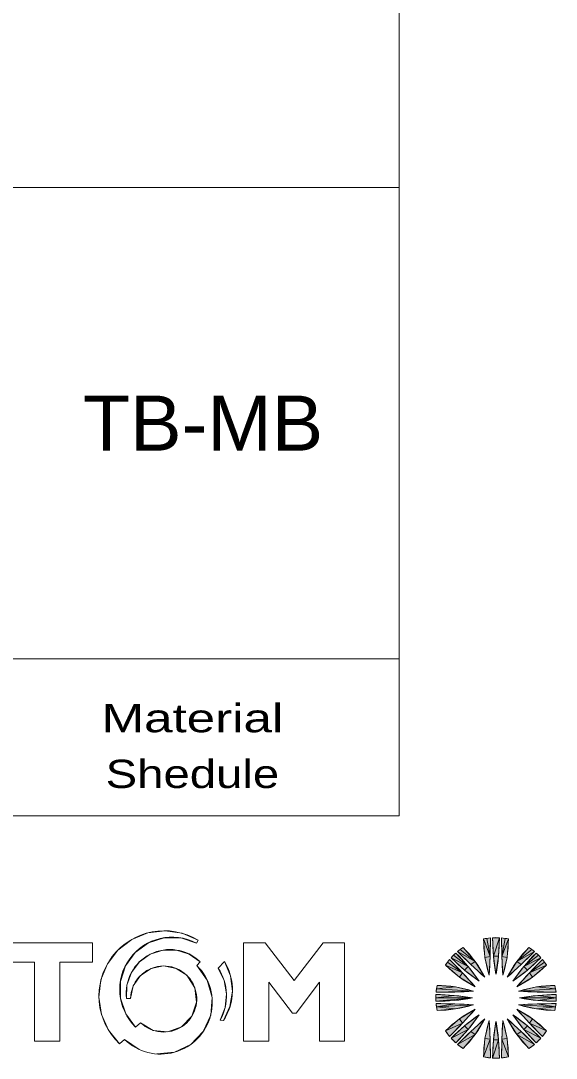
# Model space of a CAD drawing. Extents: x -26 to 2005, y -56 to 785.
# Drawn here: x 1775.8 to 1809.9, y 106.4 to 172.5 of the extents above; entities that cross this region are included whole.
import ezdxf
from ezdxf.enums import TextEntityAlignment as Align

# ---------------------------------------------------------------- set-up
doc = ezdxf.new("R2010")
doc.units = 0
doc.layers.add('1', color=7, linetype='Continuous', lineweight=13)
doc.layers.add('21', color=7, linetype='Continuous', lineweight=13)

msp = doc.modelspace()

# ---------------------------------------------------------------- hatches: boundary and pattern name
at = {"layer": '1'}
for points in [[(1805.476, 114.077), (1805.262, 114.038), (1805.674, 112.913)], [(1805.262, 114.038), (1805.348, 112.867), (1805.674, 112.913)], [(1805.692, 114.103), (1805.476, 114.077), (1805.674, 112.913)], [(1806.051, 114.12), (1805.837, 114.114), (1806.266, 114.114)], [(1805.837, 114.114), (1805.89, 112.946), (1806.266, 114.114)], [(1806.266, 114.114), (1805.89, 112.946), (1806.212, 112.946)], [(1806.41, 114.103), (1806.428, 112.913), (1806.626, 114.077)], [(1806.626, 114.077), (1806.428, 112.913), (1806.841, 114.038)], [(1806.841, 114.038), (1806.428, 112.913), (1806.754, 112.867)], [(1803.336, 112.995), (1804.28, 112.279), (1803.189, 112.839)], [(1803.492, 113.143), (1804.28, 112.279), (1803.336, 112.995)], [(1803.774, 113.371), (1804.719, 112.606), (1803.602, 113.237)], [(1803.602, 113.237), (1804.719, 112.606), (1804.456, 112.409)], [(1803.952, 113.496), (1804.719, 112.606), (1803.774, 113.371)], [(1808.15, 113.496), (1807.383, 112.606), (1808.329, 113.371)], [(1808.329, 113.371), (1807.383, 112.606), (1808.5, 113.237)], [(1808.5, 113.237), (1807.383, 112.606), (1807.646, 112.409)], [(1808.61, 113.143), (1807.822, 112.279), (1808.766, 112.995)], [(1808.766, 112.995), (1807.822, 112.279), (1808.913, 112.839)], [(1802.96, 112.558), (1803.923, 111.876), (1802.836, 112.379)], [(1802.836, 112.379), (1803.923, 111.876), (1803.725, 111.612)], [(1803.094, 112.73), (1803.923, 111.876), (1802.96, 112.558)], [(1803.189, 112.839), (1804.28, 112.279), (1804.053, 112.051)], [(1804.719, 112.606), (1805.334, 111.606), (1804.456, 112.409)], [(1805.674, 112.913), (1805.348, 112.867), (1805.62, 111.725)], [(1805.89, 112.946), (1806.051, 111.788), (1806.212, 112.946)], [(1806.428, 112.913), (1806.482, 111.725), (1806.754, 112.867)], [(1807.383, 112.606), (1806.768, 111.606), (1807.646, 112.409)], [(1808.913, 112.839), (1807.822, 112.279), (1808.049, 112.051)], [(1809.008, 112.73), (1808.179, 111.876), (1809.142, 112.558)], [(1809.142, 112.558), (1808.179, 111.876), (1809.266, 112.379)], [(1809.266, 112.379), (1808.179, 111.876), (1808.377, 111.612)], [(1803.923, 111.876), (1804.725, 110.997), (1803.725, 111.612)], [(1804.28, 112.279), (1804.985, 111.346), (1804.053, 112.051)], [(1807.822, 112.279), (1807.117, 111.346), (1808.049, 112.051)], [(1808.179, 111.876), (1807.377, 110.997), (1808.377, 111.612)], [(1802.294, 111.07), (1803.465, 110.983), (1802.255, 110.856)], [(1809.808, 111.07), (1808.637, 110.983), (1809.847, 110.856)], [(1802.218, 110.495), (1803.386, 110.441), (1802.212, 110.281)], [(1803.386, 110.441), (1804.544, 110.281), (1802.212, 110.281)], [(1802.255, 110.856), (1804.607, 110.711), (1802.229, 110.639)], [(1804.607, 110.711), (1803.418, 110.657), (1802.229, 110.639)], [(1803.465, 110.983), (1804.607, 110.711), (1802.255, 110.856)], [(1808.637, 110.983), (1807.495, 110.711), (1809.847, 110.856)], [(1809.847, 110.856), (1807.495, 110.711), (1809.874, 110.639)], [(1807.495, 110.711), (1808.684, 110.657), (1809.874, 110.639)], [(1808.716, 110.441), (1807.558, 110.281), (1809.89, 110.281)], [(1809.884, 110.495), (1808.716, 110.441), (1809.89, 110.281)], [(1802.212, 110.281), (1804.544, 110.281), (1802.218, 110.066)], [(1804.544, 110.281), (1803.386, 110.12), (1802.218, 110.066)], [(1802.229, 109.922), (1803.418, 109.904), (1802.255, 109.706)], [(1803.418, 109.904), (1804.607, 109.85), (1802.255, 109.706)], [(1804.607, 109.85), (1803.465, 109.578), (1802.255, 109.706)], [(1802.255, 109.706), (1803.465, 109.578), (1802.294, 109.491)], [(1808.684, 109.904), (1807.495, 109.85), (1809.847, 109.706)], [(1807.495, 109.85), (1808.637, 109.578), (1809.847, 109.706)], [(1807.558, 110.281), (1808.716, 110.12), (1809.89, 110.281)], [(1809.847, 109.706), (1808.637, 109.578), (1809.808, 109.491)], [(1809.874, 109.922), (1808.684, 109.904), (1809.847, 109.706)], [(1809.89, 110.281), (1808.716, 110.12), (1809.884, 110.066)], [(1804.725, 109.564), (1803.923, 108.685), (1803.725, 108.949)], [(1804.985, 109.215), (1804.28, 108.282), (1804.053, 108.51)], [(1807.117, 109.215), (1807.822, 108.282), (1808.049, 108.51)], [(1807.377, 109.564), (1808.179, 108.685), (1808.377, 108.949)], [(1803.725, 108.949), (1803.923, 108.685), (1802.836, 108.182)], [(1803.923, 108.685), (1803.094, 107.831), (1802.836, 108.182)], [(1804.053, 108.51), (1804.28, 108.282), (1803.189, 107.722)], [(1805.334, 108.955), (1804.719, 107.955), (1804.456, 108.152)], [(1805.62, 108.836), (1805.348, 107.694), (1805.674, 107.648)], [(1806.051, 108.773), (1805.89, 107.615), (1806.212, 107.615)], [(1806.482, 108.836), (1806.428, 107.648), (1806.754, 107.694)], [(1806.768, 108.955), (1807.383, 107.955), (1807.646, 108.152)], [(1808.049, 108.51), (1807.822, 108.282), (1808.913, 107.722)], [(1808.377, 108.949), (1808.179, 108.685), (1809.266, 108.182)], [(1808.179, 108.685), (1809.008, 107.831), (1809.266, 108.182)], [(1802.836, 108.182), (1803.094, 107.831), (1802.96, 108.003)], [(1804.28, 108.282), (1803.492, 107.418), (1803.189, 107.722)], [(1803.189, 107.722), (1803.492, 107.418), (1803.336, 107.566)], [(1804.456, 108.152), (1804.719, 107.955), (1803.602, 107.324)], [(1804.719, 107.955), (1803.952, 107.066), (1803.602, 107.324)], [(1805.348, 107.694), (1805.262, 106.523), (1805.674, 107.648)], [(1806.754, 107.694), (1806.428, 107.648), (1806.841, 106.523)], [(1807.646, 108.152), (1807.383, 107.955), (1808.5, 107.324)], [(1807.383, 107.955), (1808.15, 107.066), (1808.5, 107.324)], [(1807.822, 108.282), (1808.61, 107.418), (1808.913, 107.722)], [(1808.913, 107.722), (1808.61, 107.418), (1808.766, 107.566)], [(1809.266, 108.182), (1809.008, 107.831), (1809.142, 108.003)], [(1803.602, 107.324), (1803.952, 107.066), (1803.774, 107.19)], [(1805.674, 107.648), (1805.262, 106.523), (1805.692, 106.458)], [(1806.212, 107.615), (1805.837, 106.447), (1806.266, 106.447)], [(1805.89, 107.615), (1805.837, 106.447), (1806.212, 107.615)], [(1806.428, 107.648), (1806.41, 106.458), (1806.841, 106.523)], [(1808.5, 107.324), (1808.15, 107.066), (1808.329, 107.19)], [(1805.262, 106.523), (1805.476, 106.485), (1805.692, 106.458)], [(1806.266, 106.447), (1805.837, 106.447), (1806.051, 106.441)], [(1806.841, 106.523), (1806.41, 106.458), (1806.626, 106.485)]]:
    msp.add_hatch(color=256, dxfattribs=at).paths.add_polyline_path(points)

# ---------------------------------------------------------------- linework, layer by layer
for points in [[(1805.476, 114.077), (1805.262, 114.038), (1805.674, 112.913)], [(1805.262, 114.038), (1805.348, 112.867), (1805.674, 112.913)], [(1805.692, 114.103), (1805.476, 114.077), (1805.674, 112.913)], [(1806.051, 114.12), (1805.837, 114.114), (1806.266, 114.114)], [(1805.837, 114.114), (1805.89, 112.946), (1806.266, 114.114)], [(1806.266, 114.114), (1805.89, 112.946), (1806.212, 112.946)], [(1806.41, 114.103), (1806.428, 112.913), (1806.626, 114.077)], [(1806.626, 114.077), (1806.428, 112.913), (1806.841, 114.038)], [(1806.841, 114.038), (1806.428, 112.913), (1806.754, 112.867)], [(1803.336, 112.995), (1804.28, 112.279), (1803.189, 112.839)], [(1803.492, 113.143), (1804.28, 112.279), (1803.336, 112.995)], [(1803.774, 113.371), (1804.719, 112.606), (1803.602, 113.237)], [(1803.602, 113.237), (1804.719, 112.606), (1804.456, 112.409)], [(1803.952, 113.496), (1804.719, 112.606), (1803.774, 113.371)], [(1808.15, 113.496), (1807.383, 112.606), (1808.329, 113.371)], [(1808.329, 113.371), (1807.383, 112.606), (1808.5, 113.237)], [(1808.5, 113.237), (1807.383, 112.606), (1807.646, 112.409)], [(1808.61, 113.143), (1807.822, 112.279), (1808.766, 112.995)], [(1808.766, 112.995), (1807.822, 112.279), (1808.913, 112.839)], [(1802.96, 112.558), (1803.923, 111.876), (1802.836, 112.379)], [(1802.836, 112.379), (1803.923, 111.876), (1803.725, 111.612)], [(1803.094, 112.73), (1803.923, 111.876), (1802.96, 112.558)], [(1803.189, 112.839), (1804.28, 112.279), (1804.053, 112.051)], [(1804.719, 112.606), (1805.334, 111.606), (1804.456, 112.409)], [(1805.674, 112.913), (1805.348, 112.867), (1805.62, 111.725)], [(1805.89, 112.946), (1806.051, 111.788), (1806.212, 112.946)], [(1806.428, 112.913), (1806.482, 111.725), (1806.754, 112.867)], [(1807.383, 112.606), (1806.768, 111.606), (1807.646, 112.409)], [(1808.913, 112.839), (1807.822, 112.279), (1808.049, 112.051)], [(1809.008, 112.73), (1808.179, 111.876), (1809.142, 112.558)], [(1809.142, 112.558), (1808.179, 111.876), (1809.266, 112.379)], [(1809.266, 112.379), (1808.179, 111.876), (1808.377, 111.612)], [(1803.923, 111.876), (1804.725, 110.997), (1803.725, 111.612)], [(1804.28, 112.279), (1804.985, 111.346), (1804.053, 112.051)], [(1807.822, 112.279), (1807.117, 111.346), (1808.049, 112.051)], [(1808.179, 111.876), (1807.377, 110.997), (1808.377, 111.612)], [(1802.294, 111.07), (1803.465, 110.983), (1802.255, 110.856)], [(1809.808, 111.07), (1808.637, 110.983), (1809.847, 110.856)], [(1802.218, 110.495), (1803.386, 110.441), (1802.212, 110.281)], [(1803.386, 110.441), (1804.544, 110.281), (1802.212, 110.281)], [(1802.255, 110.856), (1804.607, 110.711), (1802.229, 110.639)], [(1804.607, 110.711), (1803.418, 110.657), (1802.229, 110.639)], [(1803.465, 110.983), (1804.607, 110.711), (1802.255, 110.856)], [(1808.637, 110.983), (1807.495, 110.711), (1809.847, 110.856)], [(1809.847, 110.856), (1807.495, 110.711), (1809.874, 110.639)], [(1807.495, 110.711), (1808.684, 110.657), (1809.874, 110.639)], [(1808.716, 110.441), (1807.558, 110.281), (1809.89, 110.281)], [(1809.884, 110.495), (1808.716, 110.441), (1809.89, 110.281)], [(1802.212, 110.281), (1804.544, 110.281), (1802.218, 110.066)], [(1804.544, 110.281), (1803.386, 110.12), (1802.218, 110.066)], [(1802.229, 109.922), (1803.418, 109.904), (1802.255, 109.706)], [(1803.418, 109.904), (1804.607, 109.85), (1802.255, 109.706)], [(1804.607, 109.85), (1803.465, 109.578), (1802.255, 109.706)], [(1802.255, 109.706), (1803.465, 109.578), (1802.294, 109.491)], [(1808.684, 109.904), (1807.495, 109.85), (1809.847, 109.706)], [(1807.495, 109.85), (1808.637, 109.578), (1809.847, 109.706)], [(1807.558, 110.281), (1808.716, 110.12), (1809.89, 110.281)], [(1809.847, 109.706), (1808.637, 109.578), (1809.808, 109.491)], [(1809.874, 109.922), (1808.684, 109.904), (1809.847, 109.706)], [(1809.89, 110.281), (1808.716, 110.12), (1809.884, 110.066)], [(1804.725, 109.564), (1803.923, 108.685), (1803.725, 108.949)], [(1804.985, 109.215), (1804.28, 108.282), (1804.053, 108.51)], [(1807.117, 109.215), (1807.822, 108.282), (1808.049, 108.51)], [(1807.377, 109.564), (1808.179, 108.685), (1808.377, 108.949)], [(1803.725, 108.949), (1803.923, 108.685), (1802.836, 108.182)], [(1803.923, 108.685), (1803.094, 107.831), (1802.836, 108.182)], [(1804.053, 108.51), (1804.28, 108.282), (1803.189, 107.722)], [(1805.334, 108.955), (1804.719, 107.955), (1804.456, 108.152)], [(1805.62, 108.836), (1805.348, 107.694), (1805.674, 107.648)], [(1806.051, 108.773), (1805.89, 107.615), (1806.212, 107.615)], [(1806.482, 108.836), (1806.428, 107.648), (1806.754, 107.694)], [(1806.768, 108.955), (1807.383, 107.955), (1807.646, 108.152)], [(1808.049, 108.51), (1807.822, 108.282), (1808.913, 107.722)], [(1808.377, 108.949), (1808.179, 108.685), (1809.266, 108.182)], [(1808.179, 108.685), (1809.008, 107.831), (1809.266, 108.182)], [(1802.836, 108.182), (1803.094, 107.831), (1802.96, 108.003)], [(1804.28, 108.282), (1803.492, 107.418), (1803.189, 107.722)], [(1803.189, 107.722), (1803.492, 107.418), (1803.336, 107.566)], [(1804.456, 108.152), (1804.719, 107.955), (1803.602, 107.324)], [(1804.719, 107.955), (1803.952, 107.066), (1803.602, 107.324)], [(1805.348, 107.694), (1805.262, 106.523), (1805.674, 107.648)], [(1806.754, 107.694), (1806.428, 107.648), (1806.841, 106.523)], [(1807.646, 108.152), (1807.383, 107.955), (1808.5, 107.324)], [(1807.383, 107.955), (1808.15, 107.066), (1808.5, 107.324)], [(1807.822, 108.282), (1808.61, 107.418), (1808.913, 107.722)], [(1808.913, 107.722), (1808.61, 107.418), (1808.766, 107.566)], [(1809.266, 108.182), (1809.008, 107.831), (1809.142, 108.003)], [(1803.602, 107.324), (1803.952, 107.066), (1803.774, 107.19)], [(1805.674, 107.648), (1805.262, 106.523), (1805.692, 106.458)], [(1806.212, 107.615), (1805.837, 106.447), (1806.266, 106.447)], [(1805.89, 107.615), (1805.837, 106.447), (1806.212, 107.615)], [(1806.428, 107.648), (1806.41, 106.458), (1806.841, 106.523)], [(1808.5, 107.324), (1808.15, 107.066), (1808.329, 107.19)], [(1805.262, 106.523), (1805.476, 106.485), (1805.692, 106.458)], [(1806.266, 106.447), (1805.837, 106.447), (1806.051, 106.441)], [(1806.841, 106.523), (1806.41, 106.458), (1806.626, 106.485)]]:
    msp.add_lwpolyline(points, close=True, dxfattribs=at)
for centre, radius, start, end in [((1806.051, 110.281), 3.839, 95.36257, 101.86506), ((1812.596, 113.991), 7.334, 179.63531, 198), ((1766.246, 114.103), 39.446, 356.54338, 0), ((1806.051, 110.281), 3.839, 86.79651, 93.20349), ((1818.555, 114.114), 12.719, 180, 190.53875), ((1793.547, 114.114), 12.719, 349.46125, 0), ((1845.856, 114.103), 39.446, 180, 183.45663), ((1806.051, 110.281), 3.839, 78.13494, 84.63743), ((1799.506, 113.991), 7.334, 342, 0.36469), ((1806.051, 110.281), 3.839, 131.79651, 138.20349), ((1794.498, 104.149), 12.719, 34.46125, 45), ((1806.051, 110.281), 3.839, 123.13494, 129.63743), ((1831.495, 141.13), 39.446, 225, 228.45663), ((1798.799, 108.276), 7.334, 27, 45.36469), ((1813.303, 108.276), 7.334, 134.63531, 153), ((1780.608, 141.13), 39.446, 311.54338, 315), ((1817.604, 104.149), 12.719, 135, 145.53875), ((1806.051, 110.281), 3.839, 50.36257, 56.86506), ((1806.051, 110.281), 3.839, 41.79651, 48.20349), ((1806.051, 110.281), 3.839, 140.36257, 146.86506), ((1808.055, 117.532), 7.334, 224.63531, 243), ((1775.202, 84.837), 39.446, 41.54337, 45), ((1812.182, 121.833), 12.719, 225, 235.53875), ((1799.92, 121.833), 12.719, 304.46125, 315), ((1836.9, 84.837), 39.446, 135, 138.45663), ((1804.047, 117.532), 7.334, 297, 315.36469), ((1806.051, 110.281), 3.839, 33.13494, 39.63743), ((1806.051, 110.281), 3.839, 168.13494, 174.63743), ((1802.34, 103.736), 7.334, 72, 90.36469), ((1809.762, 103.736), 7.334, 89.63531, 108), ((1806.051, 110.281), 3.839, 5.36257, 11.86506), ((1806.051, 110.281), 3.839, 176.79651, 183.20349), ((1802.218, 97.776), 12.719, 79.46125, 90), ((1802.229, 150.086), 39.446, 270, 273.45662), ((1809.874, 150.086), 39.446, 266.54338, 270), ((1809.884, 97.776), 12.719, 90, 100.53875), ((1806.051, 110.281), 3.839, 356.79651, 3.20349), ((1802.218, 122.785), 12.719, 270, 280.53875), ((1806.051, 110.281), 3.839, 185.36257, 191.86506), ((1802.229, 70.475), 39.446, 86.54337, 90), ((1802.34, 116.825), 7.334, 269.63531, 288), ((1809.874, 70.475), 39.446, 90, 93.45663), ((1809.762, 116.825), 7.334, 252, 270.36469), ((1809.884, 122.785), 12.719, 259.46125, 270), ((1806.051, 110.281), 3.839, 348.13494, 354.63743), ((1808.055, 103.029), 7.334, 117, 135.36469), ((1775.202, 135.724), 39.446, 315, 318.45662), ((1812.182, 98.728), 12.719, 124.46125, 135), ((1794.498, 116.412), 12.719, 315, 325.53875), ((1799.92, 98.728), 12.719, 45, 55.53875), ((1817.604, 116.412), 12.719, 214.46125, 225), ((1836.9, 135.724), 39.446, 221.54337, 225), ((1804.047, 103.029), 7.334, 44.63531, 63), ((1831.495, 79.431), 39.446, 131.54337, 135), ((1798.799, 112.285), 7.334, 314.63531, 333), ((1812.596, 106.57), 7.334, 162, 180.36469), ((1766.246, 106.458), 39.446, 0, 3.45662), ((1818.555, 106.447), 12.719, 169.46125, 180), ((1793.547, 106.447), 12.719, 0, 10.53875), ((1845.856, 106.458), 39.446, 176.54337, 180), ((1799.506, 106.57), 7.334, 359.63531, 18), ((1780.608, 79.431), 39.446, 45, 48.45663), ((1813.303, 112.285), 7.334, 207, 225.36469), ((1806.051, 110.281), 3.839, 213.13494, 219.63743), ((1806.051, 110.281), 3.839, 221.79651, 228.20349), ((1806.051, 110.281), 3.839, 311.79651, 318.20349), ((1806.051, 110.281), 3.839, 320.36257, 326.86506), ((1806.051, 110.281), 3.839, 230.36257, 236.86506), ((1806.051, 110.281), 3.839, 303.13494, 309.63743), ((1806.051, 110.281), 3.839, 258.13494, 264.63743), ((1806.051, 110.281), 3.839, 266.79651, 273.20349), ((1806.051, 110.281), 3.839, 275.36257, 281.86506)]:
    msp.add_arc(centre, radius, start, end, dxfattribs=at)
at = {"layer": '21'}
for p, q in [((1799.888, 121.886), (1799.888, 551.886)), ((1542.388, 161.886), (1799.888, 161.886)), ((1542.388, 131.886), (1799.888, 131.886)), ((1542.388, 121.886), (1799.888, 121.886)), ((1782.842, 114.006), (1783.866, 114.425)), ((1783.866, 114.425), (1784.964, 114.559)), ((1784.964, 114.559), (1786.059, 114.399)), ((1786.059, 114.399), (1787.072, 113.957)), ((1780.347, 112.557), (1780.347, 113.782)), ((1781.965, 113.333), (1782.842, 114.006)), ((1786.972, 113.767), (1787.072, 113.957)), ((1796.406, 107.528), (1796.406, 113.791)), ((1781.297, 112.451), (1781.965, 113.333)), ((1783.334, 112.577), (1784.028, 113.071)), ((1784.028, 113.071), (1784.839, 113.331)), ((1784.839, 113.331), (1785.69, 113.334)), ((1785.69, 113.334), (1786.503, 113.079)), ((1786.503, 113.079), (1787.2, 112.591)), ((1774.603, 112.557), (1776.658, 112.557)), ((1776.658, 107.528), (1776.658, 112.557)), ((1778.263, 112.557), (1780.347, 112.557)), ((1778.263, 107.528), (1778.263, 112.557)), ((1780.884, 111.425), (1781.297, 112.451)), ((1782.822, 111.897), (1783.334, 112.577)), ((1786.988, 112.346), (1787.2, 112.591)), ((1786.988, 112.346), (1787.2, 112.591)), ((1786.988, 112.346), (1787.654, 111.416)), ((1788.355, 112.188), (1788.752, 112.593)), ((1788.355, 112.188), (1788.752, 112.593)), ((1788.752, 112.593), (1789.139, 111.687)), ((1782.539, 111.094), (1782.822, 111.897)), ((1789.139, 111.687), (1789.259, 110.708)), ((1780.757, 110.326), (1780.884, 111.425)), ((1782.118, 111.327), (1782.126, 110.273)), ((1782.513, 110.243), (1782.539, 111.094)), ((1787.654, 111.416), (1787.961, 110.315)), ((1791.574, 111.283), (1793.095, 109.307)), ((1791.574, 107.528), (1791.574, 111.283)), ((1793.313, 109.307), (1794.814, 111.283)), ((1794.814, 107.528), (1794.814, 111.283)), ((1788.792, 109.674), (1788.875, 110.541)), ((1782.126, 110.273), (1782.462, 109.274)), ((1782.513, 110.243), (1782.774, 110.256)), ((1786.678, 109.116), (1786.976, 110.005)), ((1782.462, 109.274), (1783.093, 108.431)), ((1786.024, 108.445), (1786.678, 109.116)), ((1788.481, 108.86), (1788.792, 109.674)), ((1793.095, 109.307), (1793.313, 109.307)), ((1783.093, 108.431), (1783.41, 108.705)), ((1783.093, 108.431), (1783.41, 108.705)), ((1783.41, 108.705), (1784.21, 108.217)), ((1785.143, 108.124), (1786.024, 108.445)), ((1788.481, 108.86), (1788.684, 108.843)), ((1784.21, 108.217), (1785.143, 108.124)), ((1776.658, 107.528), (1778.263, 107.528)), ((1782.072, 107.365), (1782.382, 107.643)), ((1789.964, 107.528), (1791.574, 107.528)), ((1794.814, 107.528), (1796.406, 107.528))]:
    msp.add_line(p, q, dxfattribs=at)
for points in [[(1774.603, 112.557), (1774.603, 113.782), (1780.347, 113.782)], [(1782.118, 111.327), (1782.44, 112.331), (1783.06, 113.184), (1783.915, 113.8), (1784.92, 114.118), (1785.974, 114.107), (1786.972, 113.767), (1787.072, 113.957)], [(1789.964, 107.528), (1789.964, 113.791), (1791.355, 113.791), (1793.192, 111.402), (1795.033, 113.791), (1796.406, 113.791)], [(1782.513, 110.243), (1782.774, 110.256), (1782.946, 111.048), (1783.404, 111.716), (1784.081, 112.162), (1784.876, 112.32), (1785.671, 112.165), (1786.35, 111.722), (1786.859, 110.935), (1786.976, 110.005)], [(1788.355, 112.188), (1788.726, 111.4), (1788.875, 110.541)], [(1788.684, 108.843), (1789.104, 109.735), (1789.259, 110.708)], [(1780.757, 110.326), (1780.923, 109.233), (1781.372, 108.222), (1782.072, 107.365), (1782.382, 107.643), (1783.326, 106.997)], [(1784.433, 106.712), (1785.57, 106.824), (1786.601, 107.318), (1787.401, 108.134), (1787.873, 109.175), (1787.961, 110.315)]]:
    msp.add_lwpolyline(points, dxfattribs=at)
for centre, radius, start, end in [((1784.915, 110.401), 4.159, 58.75598, 226.87988), ((1785.411, 110.823), 3.331, 62.07199, 225.91341), ((1785.274, 110.583), 2.782, 46.19202, 187.01944), ((1784.685, 109.994), 3.291, 225.59736, 45.60878), ((1784.88, 110.214), 2.106, 225.74332, 178.85624), ((1785.741, 110.772), 3.519, 326.76232, 31.1724), ((1785.619, 110.417), 3.259, 331.44623, 32.91472)]:
    msp.add_arc(centre, radius, start, end, dxfattribs=at)

# ---------------------------------------------------------------- texts
for s, height, width, p in [('TB-MB', 3.505, 1.05, (1787.388, 145.133)), ('Material', 1.803, 1.35, (1786.71, 127.2)), ('Material', 1.803, 1.35, (1786.71, 127.2)), ('Shedule', 1.803, 1.25, (1786.71, 123.65)), ('Shedule', 1.803, 1.25, (1786.71, 123.65))]:
    msp.add_text(s, height=height, dxfattribs=dict(at, width=width)).set_placement(p, align=Align.CENTER)

doc.saveas('drawing.dxf')
